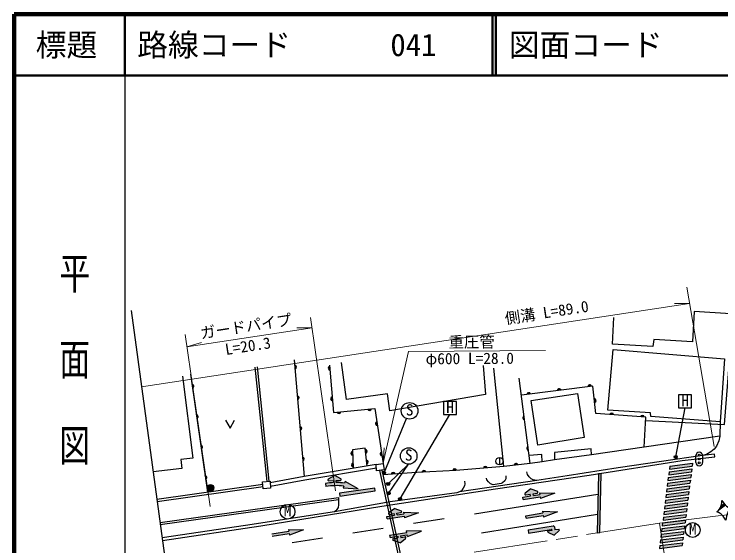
# Model space of a CAD drawing. Units: millimetres at full size, sheet at 1:1000; details may follow other scales. Extents: x 40000 to 680000, y 20000 to 380000.
# Drawn here: x 40000 to 154839, y 293555 to 380000 of the extents above; entities that cross this region are included whole.
import ezdxf
from ezdxf.enums import TextEntityAlignment as Align

# ---------------------------------------------------------------- set-up
doc = ezdxf.new("R2010")
doc.units = ezdxf.units.MM
doc.header["$LTSCALE"] = 1000
doc.linetypes.add('CHAIN', pattern=[18.5, 12, -1.5, 3.5, -1.5])
for name, color, linetype, lineweight in [('M-BGD', 7, 'Continuous', 25), ('M-BGD-EXST', 7, 'Continuous', 25), ('M-BMK', 2, 'CHAIN', 13), ('M-BMK-OTRS', 5, 'Continuous', 25), ('M-STR-HTXT', 7, 'Continuous', 13), ('M-STR-STRC', 7, 'Continuous', 25), ('M-TTL', 2, 'Continuous', 140), ('M-TTL-BAND', 7, 'Continuous', 25), ('M-TTL-LINE', 7, 'Continuous', 50)]:
    doc.layers.add(name, color=color, linetype=linetype, lineweight=lineweight)
doc.layers.add('M-TTL-TXT', color=7, linetype='Continuous')
doc.styles.add('@ＭＳ ゴシック', font='')
doc.styles.add('ＭＳ ゴシック', font='')
doc.styles.get('@ＭＳ ゴシック').set_extended_font_data('@MS Gothic')
doc.styles.get('ＭＳ ゴシック').set_extended_font_data('MS Gothic')

# ---------------------------------------------------------------- blocks, each defined once
blk = doc.blocks.new('O1')
at = {"layer": 'M-STR-STRC'}
for p, q in [((-554, 556), (546, 556)), ((546, -544), (-554, -544))]:
    blk.add_line(p, q, dxfattribs=at)
for centre in [(-620, 0), (0, 0), (620, 0)]:
    blk.add_circle(centre, 150, dxfattribs=at)
for centre, start, end in [((-554, 6), 90, 180), ((-554, 6), 180, 270), ((546, 6), 0, 90), ((546, 6), 270, 0)]:
    blk.add_arc(centre, 550, start, end, dxfattribs=at)

msp = doc.modelspace()

# ---------------------------------------------------------------- hatches: boundary and pattern name
at = {"layer": 'M-BGD'}
for points in [[(85596, 322931), (85648, 322308, 0.84072)], [(91311, 322132), (91260, 322756, 0.84072)], [(68878, 319834), (68967, 319215, 0.84072)], [(133205, 319426), (133826, 319505, 0.84072)], [(123286, 318155), (123907, 318235, 0.84072)], [(128246, 318790), (128866, 318870, 0.84072)], [(86016, 317949), (86069, 317325, 0.84072)], [(91722, 317149), (91670, 317773, 0.84072)], [(134263, 317496), (134326, 316873, 0.84072)], [(98060, 315850), (97437, 315787, 0.84072)], [(69590, 314885), (69679, 314266, 0.84072)], [(93085, 315344), (92463, 315281, 0.84072)], [(122956, 314049), (122876, 314670, 0.84072)], [(136782, 314901), (137406, 314855, 0.84072)], [(141769, 314529), (142393, 314483, 0.84072)], [(99041, 313125), (98946, 313743, 0.84072)], [(86437, 312967), (86489, 312343, 0.84072)], [(70301, 309936), (70391, 309317, 0.84072)], [(97082, 309211), (97143, 308588, 0.84072)], [(123591, 309090), (123511, 309711, 0.84072)], [(86857, 307984), (86910, 307361, 0.84072)], [(95003, 308282), (94975, 308907, 0.84072)], [(99799, 308183), (99704, 308801, 0.84072)], [(95090, 306395), (95062, 307020, 0.84072)], [(97252, 307479), (97314, 306856, 0.84072)], [(121241, 306659), (121863, 306730, 0.84072)], [(101278, 305219), (101903, 305257, 0.84072)], [(106269, 305521), (106894, 305559, 0.84072)], [(111261, 305820), (111886, 305857, 0.84072)], [(116246, 306199), (116870, 306236, 0.84072)], [(71013, 304987), (71102, 304368, 0.84072)], [(71593, 303423, 1), (72230, 302527, 1)]]:
    msp.add_hatch(color=256, dxfattribs=at).paths.add_polyline_path(points)
at = {"layer": 'M-BGD-EXST'}
for points in [[(147271, 308114, 0.41421), (147386, 307780, 0.41421), (147720, 307895, 1)], [(99888, 305543, 0.41421), (100002, 305209, 0.41421), (100337, 305324, 1)], [(100557, 303728, 0.41421), (100672, 303393, 0.41421), (101006, 303508, 1)], [(100626, 302199, 0.41421), (100741, 301864, 0.41421), (101075, 301979, 1)], [(102488, 301300, 0.41421), (102603, 300965, 0.41421), (102938, 301080, 1)]]:
    msp.add_hatch(color=256, dxfattribs=at).paths.add_polyline_path(points)
at = {"layer": 'M-STR-STRC'}
for points in [[(150166, 306517), (150224, 306978), (146532, 306510), (146474, 306049)], [(150051, 305596), (150109, 306057), (146416, 305588), (146359, 305127)], [(95928, 302848), (93771, 304009), (93695, 303742, 0.02496), (92351, 303844), (92342, 304169), (93011, 304187, 0.058), (93045, 304192, 0.52365), (93129, 304424, 0.11851), (93077, 304470), (92086, 304987), (91055, 304417, 0.78564), (91132, 304136), (91875, 304156), (91884, 303834, 0.06308), (90583, 303682), (90675, 303191, -0.08174), (93558, 303257), (93483, 302989)], [(135381, 305346), (134930, 305274), (134748, 295648), (135199, 295718)], [(149936, 304674), (149994, 305135), (146301, 304667), (146244, 304206)], [(149706, 302830), (149764, 303291), (146071, 302823), (146014, 302362)], [(149821, 303752), (149879, 304213), (146186, 303745), (146129, 303284)], [(98652, 302499), (98593, 302915), (92876, 302104), (92939, 301658)], [(123866, 301954), (123132, 301837, -0.78564), (123020, 302106), (123968, 302806), (125017, 302422, -0.77336), (124989, 302133), (124328, 302028), (124371, 301756), (125437, 301926), (125393, 302197), (127835, 302106), (125542, 301261), (125499, 301533), (122723, 301091), (122660, 301484), (123910, 301683)], [(149591, 301908), (149649, 302369), (145956, 301901), (145899, 301440)], [(149476, 300987), (149533, 301448), (145841, 300979), (145784, 300518)], [(149361, 300065), (149418, 300526), (145726, 300058), (145669, 299597)], [(155598, 300159), (155522, 300227), (155307, 300503), (154926, 300222), (154911, 300126), (154792, 299801), (154616, 299518), (154491, 299341)], [(101740, 298792), (101006, 298675, -0.78564), (100893, 298944), (101841, 299643), (102891, 299259, -0.77336), (102863, 298970), (102201, 298865), (102244, 298594), (103310, 298763), (103267, 299035), (105709, 298944), (103416, 298099), (103373, 298371), (100596, 297929), (100534, 298321), (101783, 298520)], [(125919, 298906), (123142, 298464), (123205, 298071), (125981, 298513), (126024, 298241), (128317, 299086), (125876, 299177)], [(149131, 298221), (149188, 298682), (145496, 298214), (145438, 297753)], [(149246, 299143), (149303, 299604), (145611, 299136), (145553, 298675)], [(149016, 297299), (149073, 297760), (145381, 297292), (145323, 296831)], [(127873, 296138), (128485, 296237, -0.74206), (128569, 296065), (127754, 295308), (126742, 295769, -0.74206), (126768, 295959), (127380, 296058), (127364, 296156, 0.41421), (127249, 296239), (123591, 295647), (123511, 296140), (127564, 296797, -0.41388), (127793, 296632)], [(148901, 296378), (148958, 296839), (145266, 296370), (145208, 295909)], [(84646, 295963), (81870, 295521), (81932, 295128), (84708, 295570), (84752, 295299), (87045, 296143), (84603, 296234)], [(102368, 294843), (101634, 294726, 0.78564), (101611, 294435), (102729, 294065), (103607, 294755, 0.77336), (103491, 295021), (102830, 294916), (102786, 295188), (103852, 295357), (103895, 295086), (106188, 295930), (103747, 296021), (103790, 295750), (101013, 295308), (101076, 294915), (102325, 295114)], [(148786, 295456), (148843, 295917), (145151, 295449), (145093, 294988)], [(148555, 293612), (148613, 294073), (144921, 293605), (144863, 293144)], [(148670, 294534), (148728, 294995), (145036, 294527), (144978, 294066)]]:
    msp.add_hatch(color=256, dxfattribs=at).paths.add_polyline_path(points)

# ---------------------------------------------------------------- linework, layer by layer
at = {"layer": 'M-BGD'}
for p, q in [((85523, 323791), (87124, 304816)), ((79130, 322604), (81053, 304032)), ((79478, 322640), (81401, 304074)), ((119572, 306483), (117928, 322426)), ((68642, 321478), (71405, 302263)), ((123867, 306936), (122091, 320798)), ((118880, 307915), (118880, 306715)), ((99367, 305805), (105555, 277576)), ((99764, 305863), (105956, 277615)), ((80408, 303558), (63202, 301083)), ((124946, 304207), (112378, 302315)), ((80465, 303162), (63259, 300688)), ((63756, 297020), (92704, 301104))]:
    msp.add_line(p, q, dxfattribs=at)
for points in [[(156652, 333841), (156480, 331284), (150494, 331660), (150241, 326704), (143920, 327078), (143777, 325963), (137212, 326355), (137466, 330672)], [(142622, 313935), (155403, 313290), (156991, 333219)], [(91247, 322915), (91881, 315221), (98614, 315907), (99989, 306946)], [(116202, 322866), (116597, 318189), (101070, 315516), (100665, 318289), (94020, 317373), (93172, 323391)], [(67332, 321167), (69052, 307804), (67103, 307622), (67228, 306120), (62590, 305566)], [(142351, 309610), (142655, 314463), (134509, 315071), (134055, 319535), (122444, 318047)], [(74371, 313973), (75087, 312678), (75803, 313973)], [(154729, 313726), (154675, 311393), (142351, 309610), (133840, 308337), (127796, 307522), (125824, 307239), (123867, 306936), (119572, 306483), (111753, 305815), (105431, 305493), (99925, 305129)], [(154675, 311393), (154497, 310630), (154104, 309782), (153756, 309271), (153185, 308845), (152508, 308425), (151865, 308273), (147408, 307600), (138159, 306240), (129867, 304964), (124946, 304207), (124358, 304317), (124016, 304439), (123684, 304805), (123438, 305177), (123302, 305573)], [(97345, 306539), (97061, 309423), (94962, 309181), (95101, 306161)], [(133840, 308337), (133755, 309322), (127804, 308721), (127796, 307522)], [(64109, 294433), (80079, 296827), (99758, 300009), (118207, 302854), (133431, 305037), (148566, 307435), (153835, 308013), (153785, 308466), (151865, 308273)], [(125824, 307239), (125774, 308407), (123701, 308231)], [(98827, 306789), (87124, 304816), (81617, 303810)], [(98866, 306187), (87228, 304225), (81660, 303208)], [(119907, 304928), (119922, 304444), (119732, 304145), (119365, 303811), (119150, 303677), (117831, 303473), (117433, 303647), (117062, 303988), (116834, 304284), (116731, 304558)], [(113205, 304084), (113249, 303628), (113161, 303314), (112989, 302911), (112690, 302521), (112378, 302315), (111939, 302162), (101126, 300733), (92034, 299064), (77600, 296887), (64054, 294838)], [(63711, 297353), (92697, 301408), (92723, 300240), (92632, 299773), (92423, 299444), (92263, 299243), (92034, 299064)]]:
    msp.add_lwpolyline(points, dxfattribs=at)
for points in [[(155431, 323967), (154729, 313726), (143442, 314586), (143430, 315165), (136465, 315633), (137358, 325452)], [(131538, 318328), (132626, 311159), (125085, 309942), (123994, 317210)], [(99989, 306946), (100137, 305918), (98896, 305736), (98827, 306789)], [(81596, 304098), (81681, 302921), (80482, 302848), (80367, 303949)]]:
    msp.add_lwpolyline(points, close=True, dxfattribs=at)
for centre, radius in [((118880, 307315), 600), ((71912, 302975), 550)]:
    msp.add_circle(centre, radius, dxfattribs=at)
for centre, start, end in [((85568, 322615), 284.71429, 84.93202), ((91340, 322448), 104.6004, 264.81813), ((68869, 319517), 288.07356, 88.29129), ((133522, 319411), 17.18933, 177.40706), ((123603, 318141), 17.18933, 177.40706), ((128563, 318776), 17.18933, 177.40706), ((85988, 317633), 284.71429, 84.93202), ((91750, 317465), 104.6004, 264.81813), ((134240, 317179), 285.69202, 85.90975), ((97743, 315873), 195.70363, 355.92136), ((69580, 314568), 288.07356, 88.29129), ((92769, 315367), 195.70363, 355.92136), ((122970, 314367), 107.18933, 267.40706), ((137090, 314824), 5.62502, 165.84275), ((142077, 314452), 5.62502, 165.84275), ((99047, 313442), 108.61789, 268.83562), ((86409, 312650), 284.71429, 84.93202), ((70292, 309619), 288.07356, 88.29129), ((97058, 308894), 285.5008, 85.71853), ((123605, 309407), 107.18933, 267.40706), ((86829, 307668), 284.71429, 84.93202), ((95044, 308597), 102.53154, 262.74927), ((99806, 308500), 108.61789, 268.83562), ((95131, 306710), 102.53154, 262.74927), ((97229, 307162), 285.5008, 85.71853), ((121558, 306640), 16.4228, 176.64053), ((101594, 305183), 13.35597, 173.5737), ((106585, 305485), 13.35597, 173.5737), ((111577, 305784), 13.35597, 173.5737), ((116561, 306163), 13.35597, 173.5737), ((71004, 304670), 288.07356, 88.29129)]:
    msp.add_arc(centre, 318, start, end, dxfattribs=at)
at = {"layer": 'M-BGD-EXST'}
for p, q in [((150069, 318110), (147969, 318110)), ((147969, 318110), (147969, 316010)), ((150069, 316010), (150069, 318110)), ((111855, 317010), (109755, 317010)), ((109755, 317010), (109755, 314910)), ((111855, 314910), (111855, 317010)), ((147496, 308004), (149019, 316010)), ((147969, 316010), (150069, 316010)), ((102713, 301190), (110805, 314910)), ((109755, 314910), (111855, 314910)), ((100112, 305433), (103750, 314258)), ((100782, 303618), (104082, 306858)), ((100851, 302089), (104082, 306858))]:
    msp.add_line(p, q, dxfattribs=at)
for centre, radius in [((104264, 315507), 1350), ((104112, 308166), 1350), ((147496, 308004), 250), ((100112, 305433), 250), ((100782, 303618), 250), ((100851, 302089), 250), ((102713, 301190), 250), ((84432, 299106), 1200), ((150273, 296130), 1200)]:
    msp.add_circle(centre, radius, dxfattribs=at)
at = {"layer": 'M-BMK'}
msp.add_lwpolyline([(462652, 290075), (363116, 293405), (263592, 297352), (202472, 299647), (194281, 299982), (184854, 300309), (174431, 300090), (163895, 299390), (154387, 298434), (144873, 297228), (65420, 284828)], dxfattribs=at)
at = {"layer": 'M-BMK-OTRS'}
msp.add_line((59008, 331823), (71151, 242821), dxfattribs=at)
at = {"layer": 'M-STR-HTXT'}
for p, q in [((149297, 335623), (153726, 309688)), ((60703, 319402), (149752, 332961)), ((149752, 332961), (147297, 332976)), ((88165, 330675), (92223, 302486)), ((68080, 325886), (88407, 328996)), ((85952, 329009), (88407, 328996)), ((67786, 327911), (71839, 299960)), ((68080, 325886), (70419, 326632)), ((99974, 307041), (100137, 309491)), ((148593, 273320), (144857, 297225))]:
    msp.add_line(p, q, dxfattribs=at)
msp.add_lwpolyline([(126362, 325313), (104096, 325177), (99974, 307041)], dxfattribs=at)
at = {"layer": 'M-STR-STRC'}
for p, q in [((146532, 306510), (150224, 306978)), ((150224, 306978), (150166, 306517)), ((146359, 305127), (150051, 305596)), ((146416, 305588), (146359, 305127)), ((146416, 305588), (150109, 306057)), ((146474, 306049), (150166, 306517)), ((146532, 306510), (146474, 306049)), ((150109, 306057), (150051, 305596)), ((146244, 304206), (149936, 304674)), ((146301, 304667), (146244, 304206)), ((146301, 304667), (149994, 305135)), ((149994, 305135), (149936, 304674)), ((90583, 303682), (90675, 303191)), ((146071, 302823), (149764, 303291)), ((146129, 303284), (149821, 303752)), ((146186, 303745), (146129, 303284)), ((146186, 303745), (149879, 304213)), ((149764, 303291), (149706, 302830)), ((149879, 304213), (149821, 303752)), ((123968, 302806), (123020, 302106)), ((123968, 302806), (125017, 302422)), ((124328, 302028), (124989, 302133)), ((124371, 301756), (124328, 302028)), ((125393, 302197), (127835, 302106)), ((125393, 302197), (125437, 301926)), ((127835, 302106), (125542, 301261)), ((145956, 301901), (149649, 302369)), ((146014, 302362), (149706, 302830)), ((146071, 302823), (146014, 302362)), ((149649, 302369), (149591, 301908)), ((114791, 298746), (134867, 301941)), ((122660, 301484), (123910, 301683)), ((122723, 301091), (122660, 301484)), ((122723, 301091), (125499, 301533)), ((123132, 301837), (123866, 301954)), ((123910, 301683), (123866, 301954)), ((124371, 301756), (125437, 301926)), ((125499, 301533), (125542, 301261)), ((145784, 300518), (149476, 300987)), ((145841, 300979), (145784, 300518)), ((145841, 300979), (149533, 301448)), ((145899, 301440), (149591, 301908)), ((145956, 301901), (145899, 301440)), ((149533, 301448), (149476, 300987)), ((145669, 299597), (149361, 300065)), ((145726, 300058), (145669, 299597)), ((145726, 300058), (149418, 300526)), ((149418, 300526), (149361, 300065)), ((155598, 300159), (154491, 299341)), ((101841, 299643), (100893, 298944)), ((101006, 298675), (101740, 298792)), ((101783, 298520), (101740, 298792)), ((101841, 299643), (102891, 299259)), ((102201, 298865), (102863, 298970)), ((102244, 298594), (102201, 298865)), ((102244, 298594), (103310, 298763)), ((103267, 299035), (105709, 298944)), ((103267, 299035), (103310, 298763)), ((105709, 298944), (103416, 298099)), ((115918, 295693), (134805, 298698)), ((123142, 298464), (125919, 298906)), ((125876, 299177), (128317, 299086)), ((125876, 299177), (125919, 298906)), ((128317, 299086), (126024, 298241)), ((145496, 298214), (149188, 298682)), ((145553, 298675), (149246, 299143)), ((145611, 299136), (145553, 298675)), ((145611, 299136), (149303, 299604)), ((149188, 298682), (149131, 298221)), ((149303, 299604), (149246, 299143)), ((100534, 298321), (101783, 298520)), ((100596, 297929), (100534, 298321)), ((100596, 297929), (103373, 298371)), ((103373, 298371), (103416, 298099)), ((109854, 297961), (104916, 297175)), ((123205, 298071), (123142, 298464)), ((123205, 298071), (125981, 298513)), ((125981, 298513), (126024, 298241)), ((145381, 297292), (149073, 297760)), ((145438, 297753), (149131, 298221)), ((145496, 298214), (145438, 297753)), ((149073, 297760), (149016, 297299)), ((99978, 296389), (95040, 295603)), ((123511, 296140), (127564, 296797)), ((127793, 296632), (127873, 296138)), ((145208, 295909), (148901, 296378)), ((145266, 296370), (145208, 295909)), ((145266, 296370), (148958, 296839)), ((145323, 296831), (149016, 297299)), ((145381, 297292), (145323, 296831)), ((148958, 296839), (148901, 296378)), ((81870, 295521), (84646, 295963)), ((81932, 295128), (84708, 295570)), ((84603, 296234), (87045, 296143)), ((84603, 296234), (84646, 295963)), ((84708, 295570), (84752, 295299)), ((87045, 296143), (84752, 295299)), ((101013, 295308), (103790, 295750)), ((101013, 295308), (101076, 294915)), ((102786, 295188), (103852, 295357)), ((102786, 295188), (102830, 294916)), ((106188, 295930), (103747, 296021)), ((103790, 295750), (103747, 296021)), ((103895, 295086), (103852, 295357)), ((103895, 295086), (106188, 295930)), ((123511, 296140), (123591, 295647)), ((123591, 295647), (127249, 296239)), ((126742, 295769), (127754, 295308)), ((127380, 296058), (126768, 295959)), ((127364, 296156), (127380, 296058)), ((127754, 295308), (128569, 296065)), ((128485, 296237), (127873, 296138)), ((145093, 294988), (148786, 295456)), ((145151, 295449), (145093, 294988)), ((145151, 295449), (148843, 295917)), ((148843, 295917), (148786, 295456)), ((90102, 294818), (85164, 294032)), ((101076, 294915), (102325, 295114)), ((102729, 294065), (101611, 294435)), ((101634, 294726), (102368, 294843)), ((102325, 295114), (102368, 294843)), ((102729, 294065), (103607, 294755)), ((102830, 294916), (103491, 295021)), ((144921, 293605), (148613, 294073)), ((144978, 294066), (148670, 294534)), ((145036, 294527), (144978, 294066)), ((145036, 294527), (148728, 294995)), ((148613, 294073), (148555, 293612)), ((148728, 294995), (148670, 294534)), ((144863, 293144), (148555, 293612)), ((144921, 293605), (144863, 293144))]:
    msp.add_line(p, q, dxfattribs=at)
for points in [[(93077, 304470), (92086, 304987), (91055, 304417)], [(91132, 304136), (91875, 304156), (91884, 303834)], [(92351, 303844), (92342, 304169), (93011, 304187)], [(93558, 303257), (93483, 302989), (95928, 302848), (93771, 304009), (93695, 303742)]]:
    msp.add_lwpolyline(points, dxfattribs=at)
for points in [[(134748, 295648), (135199, 295718), (135381, 305346), (134930, 305274)], [(98652, 302499), (98593, 302915), (92876, 302104), (92939, 301658)], [(155003, 300951), (155281, 300536), (155522, 300227), (155754, 300019), (156024, 299849), (156409, 299693), (156191, 299407), (156021, 299139), (155860, 298735), (155760, 298391), (155686, 298011), (155662, 297749), (155431, 298075), (155200, 298401), (154892, 298715), (154555, 298934), (154205, 299068), (154423, 299245), (154616, 299518), (154792, 299801), (154911, 300126), (154977, 300533)]]:
    msp.add_lwpolyline(points, close=True, dxfattribs=at)
for centre, radius, start, end in [((91128, 304286), 150, 118.91967, 271.53832), ((93007, 304337), 150, 271.53832, 62.4065), ((91833, 298619), 5215, 89.43218, 103.86907), ((92316, 294464), 8880, 81.95788, 100.64985), ((92002, 290339), 13510, 82.79793, 88.51785), ((123109, 301986), 150, 126.42246, 279.04112), ((124965, 302281), 150, 279.04112, 69.90929), ((100982, 298823), 150, 126.42246, 279.04112), ((102839, 299119), 150, 279.04112, 69.90929), ((127596, 296599), 200, 9.26435, 99.2), ((126784, 295860), 100, 99.2, 245.50993), ((127265, 296140), 100, 9.2, 99.2), ((128501, 296138), 100, 312.89007, 99.2), ((101658, 294578), 150, 99.04112, 251.65977), ((103515, 294873), 150, 308.17294, 99.04112)]:
    msp.add_arc(centre, radius, start, end, dxfattribs=at)
at = {"layer": 'M-TTL'}
for p, q in [((40000, 380000), (40000, 20000)), ((680000, 380000), (40000, 380000))]:
    msp.add_line(p, q, dxfattribs=at)
at = {"layer": 'M-TTL-BAND'}
msp.add_line((58000, 370000), (58000, 20000), dxfattribs=at)
at = {"layer": 'M-TTL-LINE'}
for p, q in [((58000, 380000), (58000, 370000)), ((117750, 380000), (117750, 370000)), ((118250, 380000), (118250, 370000)), ((40000, 370000), (680000, 370000))]:
    msp.add_line(p, q, dxfattribs=at)

# ---------------------------------------------------------------- block references
at = {"rotation": 90}
msp.add_blockref('O1', (151331, 307676), dxfattribs=at)

# ---------------------------------------------------------------- texts
at = {"layer": 'M-BGD-EXST', "style": 'ＭＳ ゴシック'}
for s, p in [('H', (110208, 314602)), ('H', (148421, 315702)), ('M', (83810, 297827)), ('M', (149651, 294851))]:
    msp.add_text(s, height=1833, dxfattribs=at).set_placement(p, align=Align.BOTTOM_LEFT)
for p in [(103609, 314214), (103457, 306874)]:
    msp.add_text('S', height=1833, rotation=358.508, dxfattribs=at).set_placement(p, align=Align.BOTTOM_LEFT)
at = {"layer": 'M-STR-HTXT', "style": 'ＭＳ ゴシック'}
for s, rotation, p in [('側溝 L=89.0', 8.658, (119977, 329036)), ('ガードパイプ', 8.698, (70466, 326671)), ('L=20.3', 8.698, (74506, 324031)), ('重圧管', 0.351, (110598, 325217)), ('φ600 L=28.0', 0.351, (106865, 322515))]:
    msp.add_text(s, height=1833, rotation=rotation, dxfattribs=at).set_placement(p, align=Align.BOTTOM_LEFT)
at = {"layer": 'M-TTL-BAND', "style": '@ＭＳ ゴシック', "width": 1.4}
msp.add_text('平  面  図', height=3666, rotation=270, dxfattribs=at).set_placement((49777, 306475), align=Align.MIDDLE_RIGHT)
at = {"layer": 'M-TTL-TXT', "style": 'ＭＳ ゴシック'}
msp.add_text('標題', height=3666, dxfattribs=at).set_placement((48500, 375000), align=Align.MIDDLE_CENTER)
for s, p in [('路線コード', (60000, 375000)), ('041', (101142, 375000)), ('図面コード', (120380, 375000))]:
    msp.add_text(s, height=3666, dxfattribs=at).set_placement(p, align=Align.MIDDLE_LEFT)

doc.saveas('drawing.dxf')
